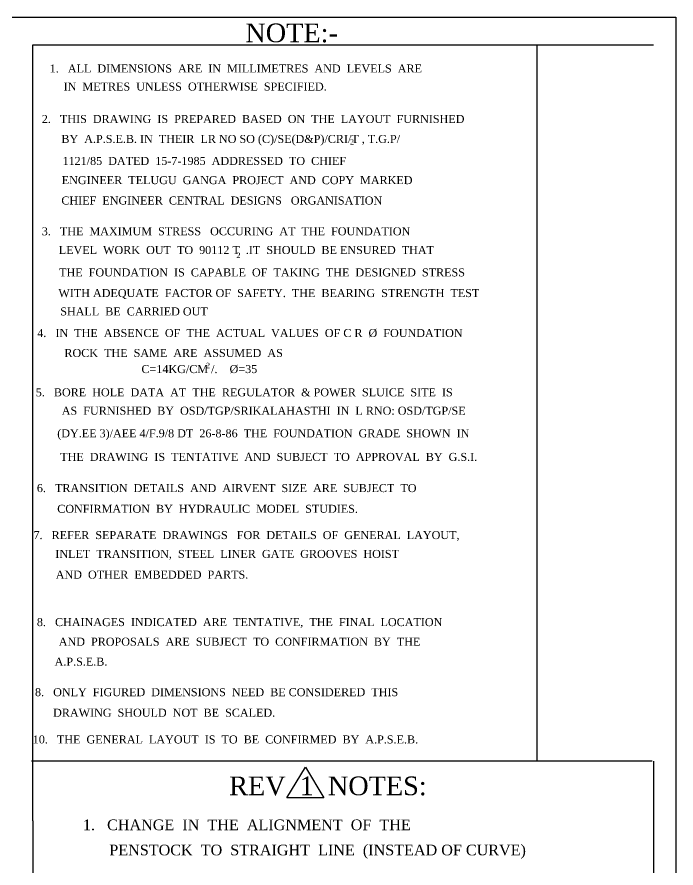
# Model space of a CAD drawing. Header units: millimetres. Extents: x 1776 to 105812, y -926 to 60429.
# Drawn here: x 81057 to 105745, y 28551 to 60429 of the extents above; entities that cross this region are included whole.
import ezdxf

# ---------------------------------------------------------------- set-up
doc = ezdxf.new("R2010")
doc.units = ezdxf.units.MM
doc.header["$MEASUREMENT"] = 0
doc.layers.add('RAILING', color=4, linetype='Continuous')
doc.layers.add('TEXT', color=7, linetype='Continuous')
doc.layers.add('TITLE', color=7, linetype='Continuous', lineweight=30)
doc.styles.get("Standard").update_dxf_attribs({"font": 'times.ttf', "height": 300})

msp = doc.modelspace()

# ---------------------------------------------------------------- linework, layer by layer
at = {"layer": 'RAILING'}
for p, q in [((81647.41, 59382.7), (104906.93, 59382.7)), ((81647.41, 30317.03), (81647.41, 59382.7)), ((100547.22, 32554.49), (100547.22, 59382.7)), ((104856.6, 32554.49), (81597.08, 32554.49)), ((104906.93, 32554.49), (104906.93, 12790.82)), ((81647.41, 30317.03), (81647.41, 12790.82))]:
    msp.add_line(p, q, dxfattribs=at)
at = {"layer": 'TEXT'}
for p, q in [((91169.72, 31180.16), (91860.48, 32325.09)), ((91860.48, 32325.09), (92551.25, 31180.16)), ((92551.25, 31180.16), (91169.72, 31180.16))]:
    msp.add_line(p, q, dxfattribs=at)
at = {"layer": 'TITLE'}
for p, q in [((1775.51, 60428.77), (105745.41, 60428.77)), ((105745.41, 60428.77), (105745.41, -925.64))]:
    msp.add_line(p, q, dxfattribs=at)

# ---------------------------------------------------------------- texts
at = {"layer": 'TEXT'}
for s, height, p in [('NOTE:-', 700, (89613.35, 59485.13)), ('1.   ALL  DIMENSIONS  ARE  IN  MILLIMETRES  AND  LEVELS  ARE', 300, (82282.11, 58350.91)), ('IN  METRES  UNLESS  OTHERWISE  SPECIFIED.', 300, (82804.71, 57673.45)), ('2.   THIS  DRAWING  IS  PREPARED  BASED  ON  THE  LAYOUT  FURNISHED', 300, (81985.5, 56459.66)), ('BY  A.P.S.E.B. IN  THEIR  LR NO SO (C)/SE(D&P)/CRI/T , T.G.P/', 300, (82719.97, 55711.63)), ('2', 200, (93528.65, 55648.85)), ('1121/85  DATED  15-7-1985  ADDRESSED  TO  CHIEF', 300, (82762.14, 54887.4)), ('ENGINEER  TELUGU  GANGA  PROJECT  AND  COPY  MARKED', 300, (82733.89, 54167.59)), ('CHIEF  ENGINEER  CENTRAL  DESIGNS   ORGANISATION', 300, (82719.77, 53405.45)), ('3.   THE  MAXIMUM  STRESS   OCCURING  AT  THE  FOUNDATION', 300, (81985.3, 52252.77)), ('LEVEL  WORK  OUT  TO  90112 T  .IT  SHOULD  BE ENSURED  THAT', 300, (82620.9, 51550.74)), ('2', 200, (89276.44, 51403.62)), ('THE  FOUNDATION  IS  CAPABLE  OF  TAKING  THE  DESIGNED  STRESS', 300, (82635.05, 50711.67)), ('WITH ADEQUATE  FACTOR OF  SAFETY.  THE  BEARING  STRENGTH  TEST', 300, (82606.8, 49938.08)), ('SHALL  BE  CARRIED OUT', 300, (82677.42, 49250.24)), ('4.   IN  THE  ABSENCE  OF  THE  ACTUAL  VALUES  OF C R  %%C  FOUNDATION ', 300, (81815.92, 48441.67)), ('  ROCK  THE  SAME  ARE  ASSUMED  AS', 300, (82606.89, 47693.64)), ('C=14KG/CM /.    %%C=35', 300, (85719.45, 47090.44)), ('2', 200, (88139.11, 47274.1)), ('5.   BORE  HOLE  DATA  AT  THE  REGULATOR  & POWER  SLUICE  SITE  IS', 300, (81759.66, 46218.83)), ('AS  FURNISHED  BY  OSD/TGP/SRIKALAHASTHI  IN  L RNO: OSD/TGP/SE', 300, (82734.23, 45530.62)), ('(DY.EE 3)/AEE 4/F.9/8 DT  26-8-86  THE  FOUNDATION  GRADE  SHOWN  IN', 300, (82564.78, 44683.27)), ('THE  DRAWING  IS  TENTATIVE  AND  SUBJECT  TO  APPROVAL  BY  G.S.I.', 300, (82677.78, 43800.35)), ('6.   TRANSITION  DETAILS  AND  AIRVENT  SIZE  ARE  SUBJECT  TO', 300, (81802.07, 42632.35)), ('CONFIRMATION  BY  HYDRAULIC  MODEL  STUDIES.', 300, (82564.78, 41856.09)), ('7.   REFER  SEPARATE  DRAWINGS   FOR  DETAILS  OF  GENERAL  LAYOUT,', 300, (81674.95, 40871.85)), ('INLET  TRANSITION,  STEEL  LINER  GATE  GROOVES  HOIST', 300, (82494.16, 40166.16)), ('AND  OTHER  EMBEDDED  PARTS.', 300, (82508.29, 39389.9)), ('8.   CHAINAGES  INDICATED  ARE  TENTATIVE,  THE  FINAL  LOCATION', 300, (81802.09, 37611.91)), ('AND  PROPOSALS  ARE  SUBJECT  TO  CONFIRMATION  BY  THE ', 300, (82621.3, 36877.99)), ('A.P.S.E.B.', 300, (82465.93, 36129.96)), ('8.   ONLY  FIGURED  DIMENSIONS  NEED  BE CONSIDERED  THIS', 300, (81731.46, 34986.74)), ('DRAWING  SHOULD  NOT  BE  SCALED.', 300, (82409.46, 34218.2)), ('10.   THE  GENERAL  LAYOUT  IS  TO  BE  CONFIRMED  BY  A.P.S.E.B.', 300, (81646.75, 33216.12)), ('REV  1  NOTES:', 700, (89005.43, 31277.38)), ('1.   CHANGE  IN  THE  ALIGNMENT  OF  THE', 400, (83525.77, 29966.41)), ('PENSTOCK  TO  STRAIGHT  LINE  (INSTEAD OF CURVE)', 400, (84515.7, 29024.33))]:
    msp.add_text(s, height=height, dxfattribs=at).set_placement(p)

doc.saveas('drawing.dxf')
